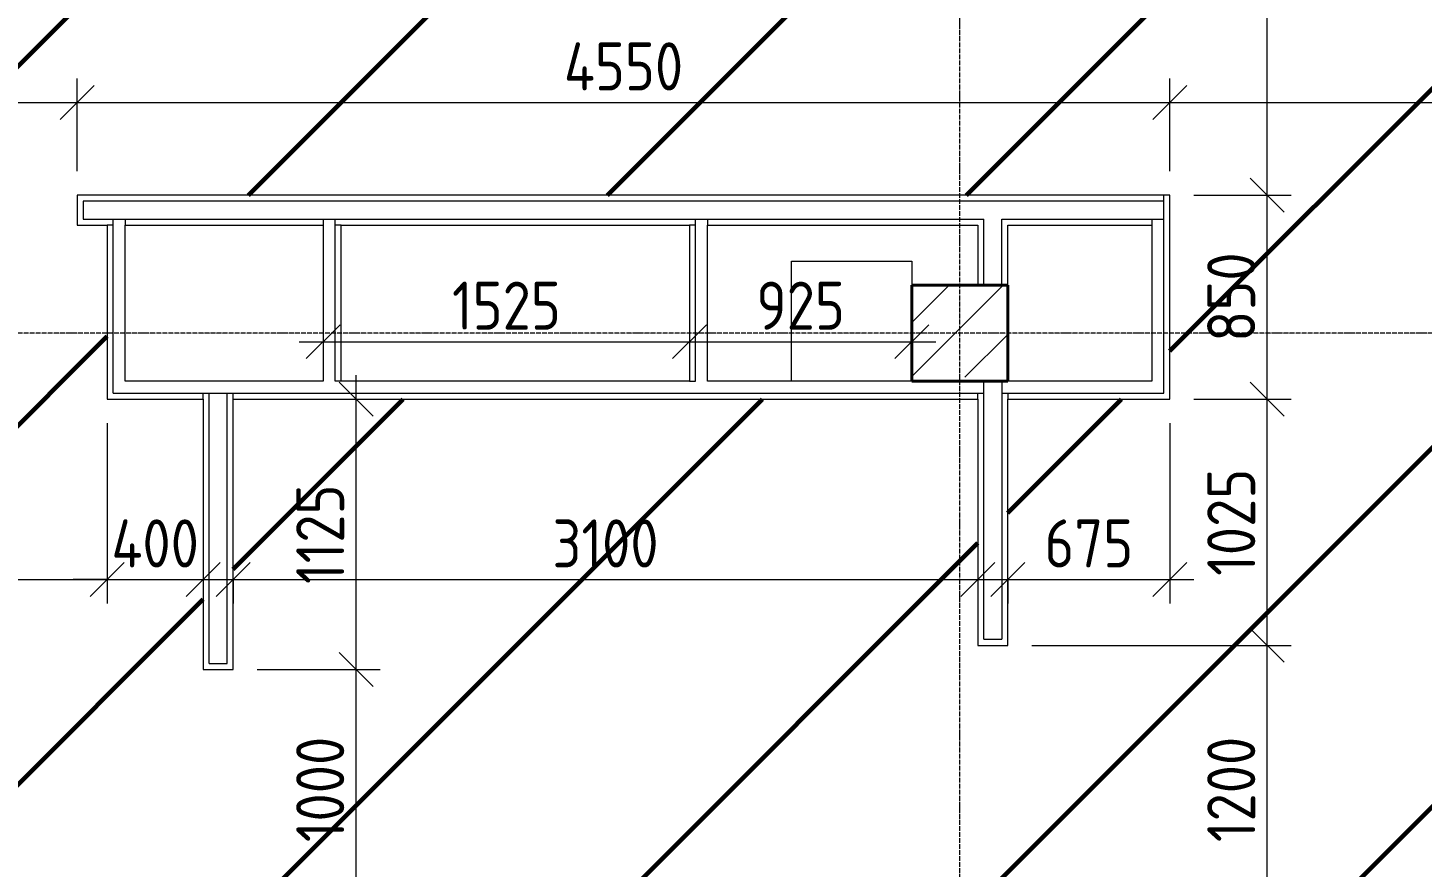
# Model space of a CAD drawing. Header units: millimetres. Extents: x -56773 to 323062, y -262288 to 76460.
# Drawn here: x 51729 to 57535, y -101168 to -97673 of the extents above; entities that cross this region are included whole.
import ezdxf

# ---------------------------------------------------------------- set-up
doc = ezdxf.new("R2010")
doc.units = ezdxf.units.MM
doc.linetypes.add('ADSK_Линия сетки', pattern=[25, 20, -2.5, 0, -2.5])
for name, color, linetype, lineweight in [('1.1)Стяжка керамзит  2 этаж', 5, 'Continuous', 60), ('Несущие колонны', 7, 'Continuous', 18), ('Оси', 7, 'Continuous', 9), ('Перекрытие', 7, 'Continuous', 18), ('Размеры', 7, 'Continuous', 9), ('Стены внутренние', 7, 'Continuous', 18), ('Стены штриховка', 7, 'Continuous', 9)]:
    doc.layers.add(name, color=color, linetype=linetype, lineweight=lineweight)
doc.styles.add('GOST Common_3', font='', dxfattribs={"width": 0.9, "height": 200})
doc.styles.get('GOST Common_3').set_extended_font_data('GOST Common')
doc.dimstyles.new('ADSK_Основной_2_0_2', dxfattribs={"dimscale": 304.8, "dimtxt": 201.142999, "dimasz": 0.463911, "dimexe": 0.328084, "dimexo": 0.328084, "dimgap": 0.164042, "dimtad": 1, "dimdec": 3, "dimrnd": 0.001, "dimdsep": 46, "dimtxsty": 'GOST Common_3', "dimblk1": 'OBLIQUE', "dimblk2": 'OBLIQUE', "dimsah": 1, "dimcen": 0.09, "dimdle": 0.328084, "dimazin": 2, "dimtfac": 1, "dimtdec": 4, "dimtix": 1, "dimtmove": 0, "dimatfit": 3, "dimfxl": 1, "dimtvp": 1, "dimtolj": 1, "dimtzin": 0, "dimlwd": 20, "dimlwe": 20, "dimarcsym": 2})

# ---------------------------------------------------------------- blocks, each defined once
blk = doc.blocks.new('ADSK_КолоннаЖБ_Прямоугольная - 400x400 мм-1807143-Кладочный план 2-го этаж')
at = {"layer": 'Несущие колонны', "lineweight": 40}
for p, q in [((-200, 200), (200, 200)), ((-200, -200), (-200, 200)), ((200, 200), (200, -200)), ((200, -200), (-200, -200))]:
    blk.add_line(p, q, dxfattribs=at)
blk = doc.blocks.new('_Oblique')
at = {"color": 0, "linetype": 'ByBlock', "lineweight": -2}
blk.add_line((-0.5, -0.5), (0.5, 0.5), dxfattribs=at)
blk = doc.blocks.new('*D4875')
at = {"layer": 'Defpoints', "color": 0, "transparency": 16777216}
for p in [(51934.4, -97983.5), (50734.4, -98369.1), (51934.4, -98369.1)]:
    blk.add_point(p, dxfattribs=at)
at = {"layer": 'Размеры', "color": 0, "lineweight": 20, "transparency": 16777216}
for p, q in [((50734.4, -98269.1), (50734.4, -97883.5)), ((51934.4, -98269.1), (51934.4, -97883.5)), ((50634.4, -97983.5), (52034.4, -97983.5))]:
    blk.add_line(p, q, dxfattribs=at)
at = {"layer": 'Размеры', "color": 0, "lineweight": 20, "transparency": 16777216, "xscale": 141.4, "yscale": 141.4, "zscale": 141.4, "rotation": 180}
blk.add_blockref('_Oblique', (50734.4, -97983.5), dxfattribs=at)
at = {"layer": 'Размеры', "color": 0, "lineweight": 20, "transparency": 16777216, "xscale": 141.4, "yscale": 141.4, "zscale": 141.4}
blk.add_blockref('_Oblique', (51934.4, -97983.5), dxfattribs=at)
at = {"layer": 'Размеры', "color": 0, "lineweight": 9, "transparency": 16777216, "insert": (51334.4, -97833.5), "char_height": 200, "width": 560.473, "attachment_point": 5, "style": 'GOST Common_3'}
blk.add_mtext('\\A1;1200', dxfattribs=at)
blk = doc.blocks.new('*D4876')
at = {"layer": 'Defpoints', "color": 0, "transparency": 16777216}
for p in [(56484.4, -97983.5), (51934.4, -98369.1), (56484.4, -98369.1)]:
    blk.add_point(p, dxfattribs=at)
at = {"layer": 'Размеры', "color": 0, "lineweight": 20, "transparency": 16777216}
for p, q in [((51934.4, -98269.1), (51934.4, -97883.5)), ((56484.4, -98269.1), (56484.4, -97883.5)), ((51834.4, -97983.5), (56584.4, -97983.5))]:
    blk.add_line(p, q, dxfattribs=at)
at = {"layer": 'Размеры', "color": 0, "lineweight": 20, "transparency": 16777216, "xscale": 141.4, "yscale": 141.4, "zscale": 141.4, "rotation": 180}
blk.add_blockref('_Oblique', (51934.4, -97983.5), dxfattribs=at)
at = {"layer": 'Размеры', "color": 0, "lineweight": 20, "transparency": 16777216, "xscale": 141.4, "yscale": 141.4, "zscale": 141.4}
blk.add_blockref('_Oblique', (56484.4, -97983.5), dxfattribs=at)
at = {"layer": 'Размеры', "color": 0, "lineweight": 9, "transparency": 16777216, "insert": (54209.4, -97833.5), "char_height": 200, "width": 625.93, "attachment_point": 5, "style": 'GOST Common_3'}
blk.add_mtext('\\A1;4550', dxfattribs=at)
blk = doc.blocks.new('*D4877')
at = {"layer": 'Defpoints', "color": 0, "transparency": 16777216}
for p in [(61559.4, -97883.5), (61559.4, -97983.5), (56484.4, -98369.1)]:
    blk.add_point(p, dxfattribs=at)
at = {"layer": 'Размеры', "color": 0, "lineweight": 20, "transparency": 16777216}
for p, q in [((56484.4, -98269.1), (56484.4, -97883.5)), ((56384.4, -97983.5), (61659.4, -97983.5)), ((61559.4, -97983.5), (61559.4, -98083.5))]:
    blk.add_line(p, q, dxfattribs=at)
at = {"layer": 'Размеры', "color": 0, "lineweight": 20, "transparency": 16777216, "xscale": 141.4, "yscale": 141.4, "zscale": 141.4, "rotation": 180}
blk.add_blockref('_Oblique', (56484.4, -97983.5), dxfattribs=at)
at = {"layer": 'Размеры', "color": 0, "lineweight": 20, "transparency": 16777216, "xscale": 141.4, "yscale": 141.4, "zscale": 141.4}
blk.add_blockref('_Oblique', (61559.4, -97983.5), dxfattribs=at)
at = {"layer": 'Размеры', "color": 0, "lineweight": 9, "transparency": 16777216, "insert": (59021.9, -97833.5), "char_height": 200, "width": 605.475, "attachment_point": 5, "style": 'GOST Common_3'}
blk.add_mtext('\\A1;5075', dxfattribs=at)
blk = doc.blocks.new('*D4909')
at = {"layer": 'Defpoints', "color": 0, "transparency": 16777216}
for p in [(50609.4, -99219.1), (52059.4, -99219.1), (52059.4, -99969.7)]:
    blk.add_point(p, dxfattribs=at)
at = {"layer": 'Размеры', "color": 0, "lineweight": 20, "transparency": 16777216}
for p, q in [((50609.4, -99319.1), (50609.4, -100069.7)), ((52059.4, -99319.1), (52059.4, -100069.7)), ((50509.4, -99969.7), (52159.4, -99969.7))]:
    blk.add_line(p, q, dxfattribs=at)
at = {"layer": 'Размеры', "color": 0, "lineweight": 20, "transparency": 16777216, "xscale": 141.4, "yscale": 141.4, "zscale": 141.4, "rotation": 180}
blk.add_blockref('_Oblique', (50609.4, -99969.7), dxfattribs=at)
at = {"layer": 'Размеры', "color": 0, "lineweight": 20, "transparency": 16777216, "xscale": 141.4, "yscale": 141.4, "zscale": 141.4}
blk.add_blockref('_Oblique', (52059.4, -99969.7), dxfattribs=at)
at = {"layer": 'Размеры', "color": 0, "lineweight": 9, "transparency": 16777216, "insert": (51334.4, -99819.7), "char_height": 200, "width": 580.928, "attachment_point": 5, "style": 'GOST Common_3'}
blk.add_mtext('\\A1;1450', dxfattribs=at)
blk = doc.blocks.new('*D4910')
at = {"layer": 'Defpoints', "color": 0, "transparency": 16777216}
for p in [(52059.4, -99219.1), (52459.4, -99869.8), (52459.4, -99969.7)]:
    blk.add_point(p, dxfattribs=at)
at = {"layer": 'Размеры', "color": 0, "lineweight": 20, "transparency": 16777216}
for p, q in [((52059.4, -99319.1), (52059.4, -100069.7)), ((52059.4, -99969.7), (51918, -99969.7)), ((52059.4, -99969.7), (52459.4, -99969.7)), ((52459.4, -99969.7), (52600.8, -99969.7)), ((52459.4, -99969.8), (52459.4, -100069.7))]:
    blk.add_line(p, q, dxfattribs=at)
at = {"layer": 'Размеры', "color": 0, "lineweight": 20, "transparency": 16777216, "xscale": 141.4, "yscale": 141.4, "zscale": 141.4}
blk.add_blockref('_Oblique', (52059.4, -99969.7), dxfattribs=at)
at = {"layer": 'Размеры', "color": 0, "lineweight": 20, "transparency": 16777216, "xscale": 141.4, "yscale": 141.4, "zscale": 141.4, "rotation": 180}
blk.add_blockref('_Oblique', (52459.4, -99969.7), dxfattribs=at)
at = {"layer": 'Размеры', "color": 0, "lineweight": 9, "transparency": 16777216, "insert": (52259.4, -99819.7), "char_height": 200, "width": 474.561, "attachment_point": 5, "style": 'GOST Common_3'}
blk.add_mtext('\\A1;400', dxfattribs=at)
blk = doc.blocks.new('*D4916')
at = {"layer": 'Defpoints', "color": 0, "transparency": 16777216}
for p in [(52584.4, -99869.8), (55684.4, -99869.8), (55684.4, -99969.7)]:
    blk.add_point(p, dxfattribs=at)
at = {"layer": 'Размеры', "color": 0, "lineweight": 20, "transparency": 16777216}
for p, q in [((52484.4, -99969.7), (55784.4, -99969.7)), ((52584.4, -99969.8), (52584.4, -100069.7)), ((55684.4, -99969.8), (55684.4, -100069.7))]:
    blk.add_line(p, q, dxfattribs=at)
at = {"layer": 'Размеры', "color": 0, "lineweight": 20, "transparency": 16777216, "xscale": 141.4, "yscale": 141.4, "zscale": 141.4, "rotation": 180}
blk.add_blockref('_Oblique', (52584.4, -99969.7), dxfattribs=at)
at = {"layer": 'Размеры', "color": 0, "lineweight": 20, "transparency": 16777216, "xscale": 141.4, "yscale": 141.4, "zscale": 141.4}
blk.add_blockref('_Oblique', (55684.4, -99969.7), dxfattribs=at)
at = {"layer": 'Размеры', "color": 0, "lineweight": 9, "transparency": 16777216, "insert": (54134.4, -99819.7), "char_height": 200, "width": 560.473, "attachment_point": 5, "style": 'GOST Common_3'}
blk.add_mtext('\\A1;3100', dxfattribs=at)
blk = doc.blocks.new('*D4918')
at = {"layer": 'Defpoints', "color": 0, "transparency": 16777216}
for p in [(52584.4, -100344.1), (53096.5, -100344.1), (52584.4, -101344.1)]:
    blk.add_point(p, dxfattribs=at)
at = {"layer": 'Размеры', "color": 0, "lineweight": 20, "transparency": 16777216}
for p, q in [((53096.5, -101444.1), (53096.5, -100244.1)), ((52684.4, -100344.1), (53196.5, -100344.1)), ((52684.4, -101344.1), (53196.5, -101344.1))]:
    blk.add_line(p, q, dxfattribs=at)
at = {"layer": 'Размеры', "color": 0, "lineweight": 20, "transparency": 16777216, "xscale": 141.4, "yscale": 141.4, "zscale": 141.4}
for p, rotation in [((53096.5, -100344.1), 90), ((53096.5, -101344.1), 270)]:
    blk.add_blockref('_Oblique', p, dxfattribs=dict(at, rotation=rotation))
at = {"layer": 'Размеры', "color": 0, "lineweight": 9, "transparency": 16777216, "insert": (52946.5, -100844.1), "char_height": 200, "width": 560.473, "attachment_point": 5, "rotation": 90, "style": 'GOST Common_3'}
blk.add_mtext('\\A1;1000', dxfattribs=at)
blk = doc.blocks.new('*D4919')
at = {"layer": 'Defpoints', "color": 0, "transparency": 16777216}
for p in [(53034.4, -99219.1), (53096.5, -99219.1), (52584.4, -100344.1)]:
    blk.add_point(p, dxfattribs=at)
at = {"layer": 'Размеры', "color": 0, "lineweight": 20, "transparency": 16777216}
for p, q in [((53096.5, -100444.1), (53096.5, -99119.1)), ((53134.4, -99219.1), (53196.5, -99219.1)), ((52684.4, -100344.1), (53196.5, -100344.1))]:
    blk.add_line(p, q, dxfattribs=at)
at = {"layer": 'Размеры', "color": 0, "lineweight": 20, "transparency": 16777216, "xscale": 141.4, "yscale": 141.4, "zscale": 141.4}
for p, rotation in [((53096.5, -99219.1), 90), ((53096.5, -100344.1), 270)]:
    blk.add_blockref('_Oblique', p, dxfattribs=dict(at, rotation=rotation))
at = {"layer": 'Размеры', "color": 0, "lineweight": 9, "transparency": 16777216, "insert": (52946.5, -99781.6), "char_height": 200, "width": 515.472, "attachment_point": 5, "rotation": 90, "style": 'GOST Common_3'}
blk.add_mtext('\\A1;1125', dxfattribs=at)
blk = doc.blocks.new('*D4924')
at = {"layer": 'Defpoints', "color": 0, "transparency": 16777216}
for p in [(52959.4, -98879.7), (54484.4, -98879.7), (54484.4, -98979.7)]:
    blk.add_point(p, dxfattribs=at)
at = {"layer": 'Размеры', "color": 0, "lineweight": 20, "transparency": 16777216}
for p, q in [((52859.4, -98979.7), (54584.4, -98979.7)), ((52959.4, -98979.7), (52959.4, -99079.7)), ((54484.4, -98979.7), (54484.4, -99079.7))]:
    blk.add_line(p, q, dxfattribs=at)
at = {"layer": 'Размеры', "color": 0, "lineweight": 20, "transparency": 16777216, "xscale": 141.4, "yscale": 141.4, "zscale": 141.4, "rotation": 180}
blk.add_blockref('_Oblique', (52959.4, -98979.7), dxfattribs=at)
at = {"layer": 'Размеры', "color": 0, "lineweight": 20, "transparency": 16777216, "xscale": 141.4, "yscale": 141.4, "zscale": 141.4}
blk.add_blockref('_Oblique', (54484.4, -98979.7), dxfattribs=at)
at = {"layer": 'Размеры', "color": 0, "lineweight": 9, "transparency": 16777216, "insert": (53721.9, -98829.7), "char_height": 200, "width": 560.473, "attachment_point": 5, "style": 'GOST Common_3'}
blk.add_mtext('\\A1;1525', dxfattribs=at)
blk = doc.blocks.new('*D4925')
at = {"layer": 'Defpoints', "color": 0, "transparency": 16777216}
for p in [(54484.4, -98879.7), (55409.4, -98879.7), (55409.4, -98979.7)]:
    blk.add_point(p, dxfattribs=at)
at = {"layer": 'Размеры', "color": 0, "lineweight": 20, "transparency": 16777216}
for p, q in [((54384.4, -98979.7), (55509.4, -98979.7)), ((54484.4, -98979.7), (54484.4, -99079.7)), ((55409.4, -98979.7), (55409.4, -99079.7))]:
    blk.add_line(p, q, dxfattribs=at)
at = {"layer": 'Размеры', "color": 0, "lineweight": 20, "transparency": 16777216, "xscale": 141.4, "yscale": 141.4, "zscale": 141.4, "rotation": 180}
blk.add_blockref('_Oblique', (54484.4, -98979.7), dxfattribs=at)
at = {"layer": 'Размеры', "color": 0, "lineweight": 20, "transparency": 16777216, "xscale": 141.4, "yscale": 141.4, "zscale": 141.4}
blk.add_blockref('_Oblique', (55409.4, -98979.7), dxfattribs=at)
at = {"layer": 'Размеры', "color": 0, "lineweight": 9, "transparency": 16777216, "insert": (54946.9, -98829.7), "char_height": 200, "width": 454.106, "attachment_point": 5, "style": 'GOST Common_3'}
blk.add_mtext('\\A1;925', dxfattribs=at)
blk = doc.blocks.new('*D4926')
at = {"layer": 'Defpoints', "color": 0, "transparency": 16777216}
for p in [(56484.4, -99219.1), (55809.4, -99869.8), (56484.4, -99969.7)]:
    blk.add_point(p, dxfattribs=at)
at = {"layer": 'Размеры', "color": 0, "lineweight": 20, "transparency": 16777216}
for p, q in [((56484.4, -99319.1), (56484.4, -100069.7)), ((55709.4, -99969.7), (56584.4, -99969.7)), ((55809.4, -99969.8), (55809.4, -100069.7))]:
    blk.add_line(p, q, dxfattribs=at)
at = {"layer": 'Размеры', "color": 0, "lineweight": 20, "transparency": 16777216, "xscale": 141.4, "yscale": 141.4, "zscale": 141.4, "rotation": 180}
blk.add_blockref('_Oblique', (55809.4, -99969.7), dxfattribs=at)
at = {"layer": 'Размеры', "color": 0, "lineweight": 20, "transparency": 16777216, "xscale": 141.4, "yscale": 141.4, "zscale": 141.4}
blk.add_blockref('_Oblique', (56484.4, -99969.7), dxfattribs=at)
at = {"layer": 'Размеры', "color": 0, "lineweight": 9, "transparency": 16777216, "insert": (56146.9, -99819.7), "char_height": 200, "width": 454.106, "attachment_point": 5, "style": 'GOST Common_3'}
blk.add_mtext('\\A1;675', dxfattribs=at)
blk = doc.blocks.new('*D4698')
at = {"layer": 'Defpoints', "color": 0, "transparency": 16777216}
for p in [(55809.4, -100244.1), (56889.9, -100244.1), (55809.4, -101444.1)]:
    blk.add_point(p, dxfattribs=at)
at = {"layer": 'Размеры', "color": 0, "lineweight": 20, "transparency": 16777216}
for p, q in [((56889.9, -101544.1), (56889.9, -100144.1)), ((55909.4, -100244.1), (56989.9, -100244.1)), ((55909.4, -101444.1), (56989.9, -101444.1))]:
    blk.add_line(p, q, dxfattribs=at)
at = {"layer": 'Размеры', "color": 0, "lineweight": 20, "transparency": 16777216, "xscale": 141.4, "yscale": 141.4, "zscale": 141.4}
for p, rotation in [((56889.9, -100244.1), 90), ((56889.9, -101444.1), 270)]:
    blk.add_blockref('_Oblique', p, dxfattribs=dict(at, rotation=rotation))
at = {"layer": 'Размеры', "color": 0, "lineweight": 9, "transparency": 16777216, "insert": (56739.9, -100844.1), "char_height": 200, "width": 560.473, "attachment_point": 5, "rotation": 90, "style": 'GOST Common_3'}
blk.add_mtext('\\A1;1200', dxfattribs=at)
blk = doc.blocks.new('*D4699')
at = {"layer": 'Defpoints', "color": 0, "transparency": 16777216}
for p in [(56484.4, -99219.1), (56889.9, -99219.1), (55809.4, -100244.1)]:
    blk.add_point(p, dxfattribs=at)
at = {"layer": 'Размеры', "color": 0, "lineweight": 20, "transparency": 16777216}
for p, q in [((56889.9, -100344.1), (56889.9, -99119.1)), ((56584.4, -99219.1), (56989.9, -99219.1)), ((55909.4, -100244.1), (56989.9, -100244.1))]:
    blk.add_line(p, q, dxfattribs=at)
at = {"layer": 'Размеры', "color": 0, "lineweight": 20, "transparency": 16777216, "xscale": 141.4, "yscale": 141.4, "zscale": 141.4}
for p, rotation in [((56889.9, -99219.1), 90), ((56889.9, -100244.1), 270)]:
    blk.add_blockref('_Oblique', p, dxfattribs=dict(at, rotation=rotation))
at = {"layer": 'Размеры', "color": 0, "lineweight": 9, "transparency": 16777216, "insert": (56739.9, -99731.6), "char_height": 200, "width": 560.473, "attachment_point": 5, "rotation": 90, "style": 'GOST Common_3'}
blk.add_mtext('\\A1;1025', dxfattribs=at)
blk = doc.blocks.new('*D4700')
at = {"layer": 'Defpoints', "color": 0, "transparency": 16777216}
for p in [(56484.4, -98369.1), (56889.9, -98369.1), (56484.4, -99219.1)]:
    blk.add_point(p, dxfattribs=at)
at = {"layer": 'Размеры', "color": 0, "lineweight": 20, "transparency": 16777216}
for p, q in [((56889.9, -99319.1), (56889.9, -98269.1)), ((56584.4, -98369.1), (56989.9, -98369.1)), ((56584.4, -99219.1), (56989.9, -99219.1))]:
    blk.add_line(p, q, dxfattribs=at)
at = {"layer": 'Размеры', "color": 0, "lineweight": 20, "transparency": 16777216, "xscale": 141.4, "yscale": 141.4, "zscale": 141.4}
for p, rotation in [((56889.9, -98369.1), 90), ((56889.9, -99219.1), 270)]:
    blk.add_blockref('_Oblique', p, dxfattribs=dict(at, rotation=rotation))
at = {"layer": 'Размеры', "color": 0, "lineweight": 9, "transparency": 16777216, "insert": (56739.9, -98794.1), "char_height": 200, "width": 454.106, "attachment_point": 5, "rotation": 90, "style": 'GOST Common_3'}
blk.add_mtext('\\A1;850', dxfattribs=at)
blk = doc.blocks.new('*D4701')
at = {"layer": 'Defpoints', "color": 0, "transparency": 16777216}
for p in [(56789.9, -95119.1), (56889.9, -95119.1), (56484.4, -98369.1)]:
    blk.add_point(p, dxfattribs=at)
at = {"layer": 'Размеры', "color": 0, "lineweight": 20, "transparency": 16777216}
for p, q in [((56889.9, -98469.1), (56889.9, -95019.1)), ((56889.9, -95119.1), (56989.9, -95119.1)), ((56584.4, -98369.1), (56989.9, -98369.1))]:
    blk.add_line(p, q, dxfattribs=at)
at = {"layer": 'Размеры', "color": 0, "lineweight": 20, "transparency": 16777216, "xscale": 141.4, "yscale": 141.4, "zscale": 141.4}
for p, rotation in [((56889.9, -95119.1), 90), ((56889.9, -98369.1), 270)]:
    blk.add_blockref('_Oblique', p, dxfattribs=dict(at, rotation=rotation))
at = {"layer": 'Размеры', "color": 0, "lineweight": 9, "transparency": 16777216, "insert": (56739.9, -96744.1), "char_height": 200, "width": 605.475, "attachment_point": 5, "rotation": 90, "style": 'GOST Common_3'}
blk.add_mtext('\\A1;3250', dxfattribs=at)

msp = doc.modelspace()

# ---------------------------------------------------------------- hatches: boundary and pattern name
at = {"layer": '1.1)Стяжка керамзит  2 этаж', "transparency": 33554687}
h = msp.add_hatch(dxfattribs=at)
h.set_pattern_fill('ANSI31', color=5, scale=333)
h.paths.add_polyline_path([(61559.3615, -95894.0666), (61559.3615, -95119.0666), (60184.3615, -95119.0666), (60184.3615, -94994.0666), (60309.3615, -94994.0666), (60309.3615, -94269.0666), (61559.3615, -94269.0666), (61559.3615, -93744.0666), (61559.3615, -92094.0666), (61559.3615, -88744.0666), (61409.3615, -88744.0666), (61409.3615, -88594.0666), (60809.3615, -88594.0666), (59159.3615, -88594.0666), (58859.3615, -88594.0666), (58859.3615, -92369.0666), (58734.3615, -92369.0666), (58734.3615, -88594.0666), (58009.3615, -88594.0666), (56359.3615, -88594.0666), (55809.3615, -88594.0666), (55809.3615, -88744.0666), (55534.3615, -88744.0666), (55534.3615, -92344.0666), (55409.3615, -92344.0666), (55409.3615, -88744.0666), (55409.3615, -88594.0666), (54809.3615, -88594.0666), (53159.3615, -88594.0666), (52759.3615, -88594.0666), (52759.3615, -94994.0666), (53184.3615, -94994.0666), (53184.3615, -95119.0666), (52534.3615, -95119.0666), (52534.3615, -94994.0666), (52634.3615, -94994.0666), (52634.3615, -88594.0666), (52009.3615, -88594.0666), (50359.3615, -88594.0666), (49862.837, -88594.0666), (49862.837, -94269.0666), (51184.3615, -94269.0666), (51184.3615, -94994.0666), (51284.3615, -94994.0666), (51284.3615, -95119.0666), (50169.3615, -95119.0666), (50169.3615, -95344.0666), (49862.837, -95344.0666), (49862.837, -98369.0666), (50734.3615, -98369.0666), (50734.3615, -98494.0666), (50609.3615, -98494.0666), (50609.3615, -99219.0666), (49862.837, -99219.0666), (49862.837, -104894.0666), (50409.3615, -104894.0666), (52059.3615, -104894.0666), (52459.3615, -104894.0666), (52459.3615, -101344.0666), (52584.3615, -101344.0666), (52584.3615, -104894.0666), (53209.3615, -104894.0666), (54859.3615, -104894.0666), (55409.3615, -104894.0666), (55409.3615, -104744.0666), (55684.3615, -104744.0666), (55684.3615, -101444.0666), (55809.3615, -101444.0666), (55809.3615, -104744.0666), (55809.3615, -104894.0666), (56409.3615, -104894.0666), (58059.3615, -104894.0666), (59209.3615, -104894.0666), (60859.3615, -104894.0666), (61409.3615, -104894.0666), (61409.3615, -104744.0666), (61559.3615, -104744.0666), (61559.3615, -101344.0666), (61559.3615, -99694.0666), (61559.3615, -99144.0666), (61409.3615, -99144.0666), (61409.3615, -98744.0666), (61559.3615, -98744.0666), (61559.3615, -97544.0666)])
h.paths.add_polyline_path([(56484.3615, -98369.0666), (56484.3615, -99219.0666), (55809.3615, -99219.0666), (55809.3615, -100244.0666), (55684.3615, -100244.0666), (55684.3615, -99219.0666), (52584.3615, -99219.0666), (52584.3615, -100344.0666), (52459.3615, -100344.0666), (52459.3615, -99219.0666), (52059.3615, -99219.0666), (52059.3615, -98494.0666), (51934.3615, -98494.0666), (51934.3615, -98369.0666)], flags=16)
h.paths.add_polyline_path([(55709.3615, -100219.0666), (55709.3615, -99194.0666), (55684.3615, -99194.0666), (55684.3615, -99219.0666)], flags=0)
h.paths.add_polyline_path([(56459.3615, -98394.0666), (56459.3615, -99194.0666), (55809.3615, -99194.0666), (55809.3615, -99219.0666), (55784.3615, -100219.0666), (55784.3615, -99144.0666), (55709.3615, -99144.0666), (54559.3615, -99144.0666), (54559.3615, -98469.0666), (54509.3615, -98469.0666), (54509.3615, -99144.0666), (53034.3615, -99144.0666), (53009.3615, -99144.0666), (53009.3615, -98469.0666), (52959.3615, -98469.0666), (52959.3615, -99144.0666), (52134.3615, -99144.0666), (52134.3615, -98469.0666), (52084.3615, -98469.0666), (52084.3615, -98494.0666), (52059.3615, -98494.0666), (51959.3615, -98469.0666), (51959.3615, -98394.0666)], flags=0)
h.paths.add_polyline_path([(55709.3615, -98744.0666), (55784.3615, -98744.0666), (55784.3615, -98469.0666), (56409.3615, -98469.0666), (56409.3615, -99144.0666), (55809.3615, -99144.0666), (55784.3615, -99144.0666), (55709.3615, -99144.0666), (55684.3615, -99144.0666), (55409.3615, -99144.0666), (55409.3615, -98744.0666), (55684.3615, -98744.0666), (55684.3615, -98494.0666), (55709.3615, -98469.0666)], flags=0)
h.paths.add_polyline_path([(55809.3615, -98744.0666), (55809.3615, -99144.0666), (55409.3615, -99144.0666), (55409.3615, -98744.0666)], flags=0)
h.paths.add_polyline_path([(54384.3615, -95119.0666), (54384.3615, -94994.0666), (54509.3615, -94994.0666), (54509.3615, -94269.0666), (55409.3615, -94269.0666), (55409.3615, -93344.0666), (55534.3615, -93344.0666), (55534.3615, -94269.0666), (57034.3615, -94269.0666), (57034.3615, -94994.0666), (57159.3615, -94994.0666), (57159.3615, -95119.0666)], flags=16)
h.paths.add_polyline_path([(54409.3615, -95019.0666), (54534.3615, -95019.0666), (54534.3615, -94994.0666), (54509.3615, -94994.0666)], flags=0)
h.paths.add_polyline_path([(54584.3615, -94994.0666), (54584.3615, -94344.0666), (56959.3615, -94344.0666), (56959.3615, -94994.0666)], flags=0)
h.paths.add_polyline_path([(55409.3615, -94744.0666), (55409.3615, -94344.0666), (55809.3615, -94344.0666), (55809.3615, -94744.0666)], flags=0)
h.paths.add_polyline_path([(55509.3615, -93369.0666), (55509.3615, -94294.0666), (55534.3615, -94294.0666), (55534.3615, -94269.0666)], flags=0)
h.paths.add_polyline_path([(58359.3615, -95119.0666), (58359.3615, -94994.0666), (58734.3615, -94994.0666), (58734.3615, -93369.0666), (58859.3615, -93369.0666), (58859.3615, -94994.0666), (58984.3615, -94994.0666), (58984.3615, -95119.0666)], flags=16)
h.paths.add_polyline_path([(51154.1182, -105202.5854), (51707.6896, -105202.5854), (51707.6896, -104827.5854), (51154.1182, -104827.5854)], flags=9)
h.paths.add_polyline_path([(50796.9307, -105202.5854), (51329.0735, -105202.5854), (51329.0735, -104827.5854), (50796.9307, -104827.5854)], flags=9)
h.paths.add_polyline_path([(53954.1182, -105202.5854), (54507.6896, -105202.5854), (54507.6896, -104827.5854), (53954.1182, -104827.5854)], flags=9)
h.paths.add_polyline_path([(53596.9307, -105202.5854), (54129.0735, -105202.5854), (54129.0735, -104827.5854), (53596.9307, -104827.5854)], flags=9)
h.paths.add_polyline_path([(57154.1182, -105202.5854), (57707.6896, -105202.5854), (57707.6896, -104827.5854), (57154.1182, -104827.5854)], flags=9)
h.paths.add_polyline_path([(56796.9307, -105202.5854), (57329.0735, -105202.5854), (57329.0735, -104827.5854), (56796.9307, -104827.5854)], flags=9)
h.paths.add_polyline_path([(59954.1182, -105202.5854), (60507.6896, -105202.5854), (60507.6896, -104827.5854), (59954.1182, -104827.5854)], flags=9)
h.paths.add_polyline_path([(59596.9307, -105202.5854), (60129.0735, -105202.5854), (60129.0735, -104827.5854), (59596.9307, -104827.5854)], flags=9)
h.paths.add_polyline_path([(61868.8804, -100599.3099), (61868.8804, -100045.7385), (61493.8804, -100045.7385), (61493.8804, -100599.3099)], flags=9)
h.paths.add_polyline_path([(61868.8804, -100956.4974), (61868.8804, -100424.3546), (61493.8804, -100424.3546), (61493.8804, -100956.4974)], flags=9)
h.paths.add_polyline_path([(61868.8804, -96799.3099), (61868.8804, -96245.7385), (61493.8804, -96245.7385), (61493.8804, -96799.3099)], flags=9)
h.paths.add_polyline_path([(61868.8804, -97156.4974), (61868.8804, -96624.3546), (61493.8804, -96624.3546), (61493.8804, -97156.4974)], flags=9)
h.paths.add_polyline_path([(61868.8804, -92999.3099), (61868.8804, -92445.7385), (61493.8804, -92445.7385), (61493.8804, -92999.3099)], flags=9)
h.paths.add_polyline_path([(61868.8804, -93356.4974), (61868.8804, -92824.3546), (61493.8804, -92824.3546), (61493.8804, -93356.4974)], flags=9)
at = {"layer": 'Несущие колонны', "lineweight": 9}
h = msp.add_hatch(dxfattribs=at)
h.set_pattern_fill('FP_1', color=256, style=0, pattern_type=2)
h.set_pattern_definition([(45, (9.36, -97949.04), (-224.5064, 224.5064), []), (45, (233.87, -97949.04), (-224.5064, 224.5064), [396.875, -79.375, 3.353, -76.022])])
h.paths.add_polyline_path([(55709.3615, -99144.0666), (55809.3615, -99144.0666), (55809.3615, -98744.0666), (55409.3615, -98744.0666), (55409.3615, -99144.0666), (55684.3615, -99144.0666)])

# ---------------------------------------------------------------- linework, layer by layer
for p, q in [((55684.3615, -98744.0666), (55409.3615, -98744.0666)), ((55409.3615, -98744.0666), (55409.3615, -99144.0666)), ((55709.3615, -98744.0666), (55684.3615, -98744.0666)), ((55784.3615, -98744.0666), (55709.3615, -98744.0666)), ((55809.3615, -98744.0666), (55784.3615, -98744.0666)), ((55809.3615, -99144.0666), (55809.3615, -98744.0666)), ((55409.3615, -99144.0666), (55684.3615, -99144.0666)), ((55684.3615, -99144.0666), (55709.3615, -99144.0666)), ((55709.3615, -99144.0666), (55784.3615, -99144.0666)), ((55784.3615, -99144.0666), (55809.3615, -99144.0666))]:
    msp.add_line(p, q, dxfattribs=at)
at = {"layer": 'Оси', "linetype": 'ADSK_Линия сетки', "lineweight": 5}
for p, q in [((55609.3615, -108922.9178), (55609.3615, -87921.5904)), ((62525.08, -98944.0666), (-25230.7352, -98944.0666))]:
    msp.add_line(p, q, dxfattribs=at)
at = {"layer": 'Перекрытие'}
for p, q in [((54909.3615, -99144.0666), (54909.3615, -98644.0666)), ((54909.3615, -98644.0666), (55409.3615, -98644.0666)), ((55409.3615, -98644.0666), (55409.3615, -98744.0666))]:
    msp.add_line(p, q, dxfattribs=at)
at = {"layer": 'Стены внутренние', "lineweight": 5}
for p, q in [((56484.3615, -98369.0666), (51934.3615, -98369.0666)), ((51934.3615, -98369.0666), (51934.3615, -98494.0666)), ((56484.3615, -99219.0666), (56484.3615, -98369.0666)), ((51934.3615, -98494.0666), (52059.3615, -98494.0666)), ((52059.3615, -98494.0666), (52059.3615, -99219.0666)), ((52134.3615, -98494.0666), (52959.3615, -98494.0666)), ((52134.3615, -99144.0666), (52134.3615, -98494.0666)), ((52959.3615, -98494.0666), (52959.3615, -99144.0666)), ((53034.3615, -98494.0666), (54484.3615, -98494.0666)), ((53034.3615, -99144.0666), (53034.3615, -98494.0666)), ((54484.3615, -98494.0666), (54484.3615, -99144.0666)), ((54559.3615, -98494.0666), (55684.3615, -98494.0666)), ((54559.3615, -99144.0666), (54559.3615, -98494.0666)), ((55684.3615, -98494.0666), (55684.3615, -98744.0666)), ((55809.3615, -98744.0666), (55809.3615, -98494.0666)), ((55809.3615, -98494.0666), (56409.3615, -98494.0666)), ((56409.3615, -98494.0666), (56409.3615, -99144.0666)), ((55684.3615, -98744.0666), (55809.3615, -98744.0666)), ((52959.3615, -99144.0666), (52134.3615, -99144.0666)), ((54484.3615, -99144.0666), (53034.3615, -99144.0666)), ((55684.3615, -99144.0666), (54559.3615, -99144.0666)), ((55784.3615, -99144.0666), (55709.3615, -99144.0666)), ((56409.3615, -99144.0666), (55809.3615, -99144.0666)), ((52059.3615, -99219.0666), (52459.3615, -99219.0666)), ((52459.3615, -99219.0666), (52459.3615, -100344.0666)), ((52584.3615, -99219.0666), (55684.3615, -99219.0666)), ((52584.3615, -100344.0666), (52584.3615, -99219.0666)), ((55684.3615, -99219.0666), (55684.3615, -100244.0666)), ((55809.3615, -100244.0666), (55809.3615, -99219.0666)), ((55809.3615, -99219.0666), (56484.3615, -99219.0666)), ((55684.3615, -100244.0666), (55809.3615, -100244.0666)), ((52459.3615, -100344.0666), (52584.3615, -100344.0666))]:
    msp.add_line(p, q, dxfattribs=at)
at = {"layer": 'Стены штриховка', "lineweight": 9}
for p, q in [((56459.3615, -98394.0666), (51959.3615, -98394.0666)), ((51959.3615, -98394.0666), (51959.3615, -98469.0666)), ((56459.3615, -99194.0666), (56459.3615, -98369.0666)), ((51959.3615, -98469.0666), (55709.3615, -98469.0666)), ((52084.3615, -98494.0666), (52059.3615, -98494.0666)), ((52084.3615, -99194.0666), (52084.3615, -98469.0666)), ((52134.3615, -98469.0666), (52134.3615, -98494.0666)), ((52959.3615, -98469.0666), (52959.3615, -98494.0666)), ((53009.3615, -99144.0666), (53009.3615, -98469.0666)), ((53034.3615, -98494.0666), (53009.3615, -98494.0666)), ((54509.3615, -98494.0666), (54484.3615, -98494.0666)), ((54509.3615, -99144.0666), (54509.3615, -98469.0666)), ((54559.3615, -98469.0666), (54559.3615, -98494.0666)), ((55709.3615, -98744.0666), (55709.3615, -98469.0666)), ((55784.3615, -98744.0666), (55784.3615, -98469.0666)), ((55784.3615, -98469.0666), (56459.3615, -98469.0666)), ((56409.3615, -98469.0666), (56409.3615, -98494.0666)), ((53034.3615, -99144.0666), (53009.3615, -99144.0666)), ((54484.3615, -99144.0666), (54509.3615, -99144.0666)), ((55709.3615, -100219.0666), (55709.3615, -99144.0666)), ((55784.3615, -99144.0666), (55784.3615, -100219.0666)), ((52084.3615, -99194.0666), (55709.3615, -99194.0666)), ((52459.3615, -99219.0666), (52459.3615, -99194.0666)), ((52484.3615, -100319.0666), (52484.3615, -99194.0666)), ((52559.3615, -100319.0666), (52559.3615, -99194.0666)), ((52584.3615, -99219.0666), (52584.3615, -99194.0666)), ((55684.3615, -99219.0666), (55684.3615, -99194.0666)), ((55784.3615, -99194.0666), (56459.3615, -99194.0666)), ((55809.3615, -99194.0666), (55809.3615, -99219.0666)), ((55709.3615, -100219.0666), (55784.3615, -100219.0666)), ((52484.3615, -100319.0666), (52559.3615, -100319.0666))]:
    msp.add_line(p, q, dxfattribs=at)

# ---------------------------------------------------------------- block references
at = {"layer": 'Несущие колонны', "lineweight": 40, "rotation": 89.9999999999999}
msp.add_blockref('ADSK_КолоннаЖБ_Прямоугольная - 400x400 мм-1807143-Кладочный план 2-го этаж', (55609.3615, -98944.0666), dxfattribs=at)

# ---------------------------------------------------------------- dimensions: what is measured, and where the dimension line sits
at = {"layer": 'Размеры', "lineweight": 9}
for base, p1, p2, override, picture, middle in [((56889.9256, -95119.0666), (56484.3615, -98369.0666), (56789.9407, -95119.0666), {"dimpost": '<>', "dimfxl": 3264.334332}, '*D4701', (56739.9256, -96744.0666)), ((56889.9256, -98369.0666), (56484.3615, -99219.0666), (56484.3615, -98369.0666), {"dimpost": '<>', "dimfxl": 850}, '*D4700', (56739.9256, -98794.0666)), ((53096.454, -99219.0666), (52584.3615, -100344.0666), (53034.3615, -99219.0666), {"dimpost": '<>', "dimfxl": 1211.662082}, '*D4919', (52946.454, -99781.5666)), ((56889.9256, -99219.0666), (55809.3615, -100244.0666), (56484.3615, -99219.0666), {"dimpost": '<>', "dimfxl": 1227.293771}, '*D4699', (56739.9256, -99731.5666)), ((56889.9256, -100244.0666), (55809.3615, -101444.0666), (55809.3615, -100244.0666), {"dimpost": '<>', "dimfxl": 1200}, '*D4698', (56739.9256, -100844.0666)), ((53096.454, -100344.0666), (52584.3615, -101344.0666), (52584.3615, -100344.0666), {"dimpost": '<>', "dimfxl": 1000}, '*D4918', (52946.454, -100844.0666))]:
    dim = msp.add_linear_dim(base=base, p1=p1, p2=p2, angle=90, dimstyle='ADSK_Основной_2_0_2', override=override, dxfattribs=at)
    dim.commit()
    dim.dimension.update_dxf_attribs({"geometry": picture, "text_midpoint": middle})
for base, p1, p2, override, picture, middle in [((51934.3615, -97983.4957), (50734.3615, -98369.0666), (51934.3615, -98369.0666), {"dimpost": '<>', "dimfxl": 1200}, '*D4875', (51334.3615, -97833.4957)), ((56484.3615, -97983.4957), (51934.3615, -98369.0666), (56484.3615, -98369.0666), {"dimpost": '<>', "dimfxl": 4550}, '*D4876', (54209.3615, -97833.4957)), ((61559.3615, -97983.4957), (56484.3615, -98369.0666), (61559.3615, -97883.5108), {"dimpost": '<>', "dimfxl": 5098.175103}, '*D4877', (59021.8615, -97833.4957)), ((54484.3615, -98979.7151), (52959.3615, -98879.7302), (54484.3615, -98879.7302), {"dimpost": '<>', "dimfxl": 1525}, '*D4924', (53721.8615, -98829.7151)), ((55409.3615, -98979.7151), (54484.3615, -98879.7302), (55409.3615, -98879.7302), {"dimpost": '<>', "dimfxl": 925}, '*D4925', (54946.8615, -98829.7151)), ((52059.3615, -99969.739), (50609.3615, -99219.0666), (52059.3615, -99219.0666), {"dimpost": '<>', "dimfxl": 1450}, '*D4909', (51334.3615, -99819.739)), ((52459.3615, -99969.739), (52059.3615, -99219.0666), (52459.3615, -99869.7541), {"dimpost": '<>', "dimfxl": 763.802513}, '*D4910', (52259.3615, -99819.739)), ((56484.3615, -99969.739), (55809.3615, -99869.7541), (56484.3615, -99219.0666), {"dimpost": '<>', "dimfxl": 937.56028}, '*D4926', (56146.8615, -99819.739)), ((55684.3615, -99969.739), (52584.3615, -99869.7541), (55684.3615, -99869.7541), {"dimpost": '<>', "dimfxl": 3100}, '*D4916', (54134.3615, -99819.739))]:
    dim = msp.add_linear_dim(base=base, p1=p1, p2=p2, dimstyle='ADSK_Основной_2_0_2', override=override, dxfattribs=at)
    dim.commit()
    dim.dimension.update_dxf_attribs({"geometry": picture, "text_midpoint": middle})

doc.saveas('drawing.dxf')
